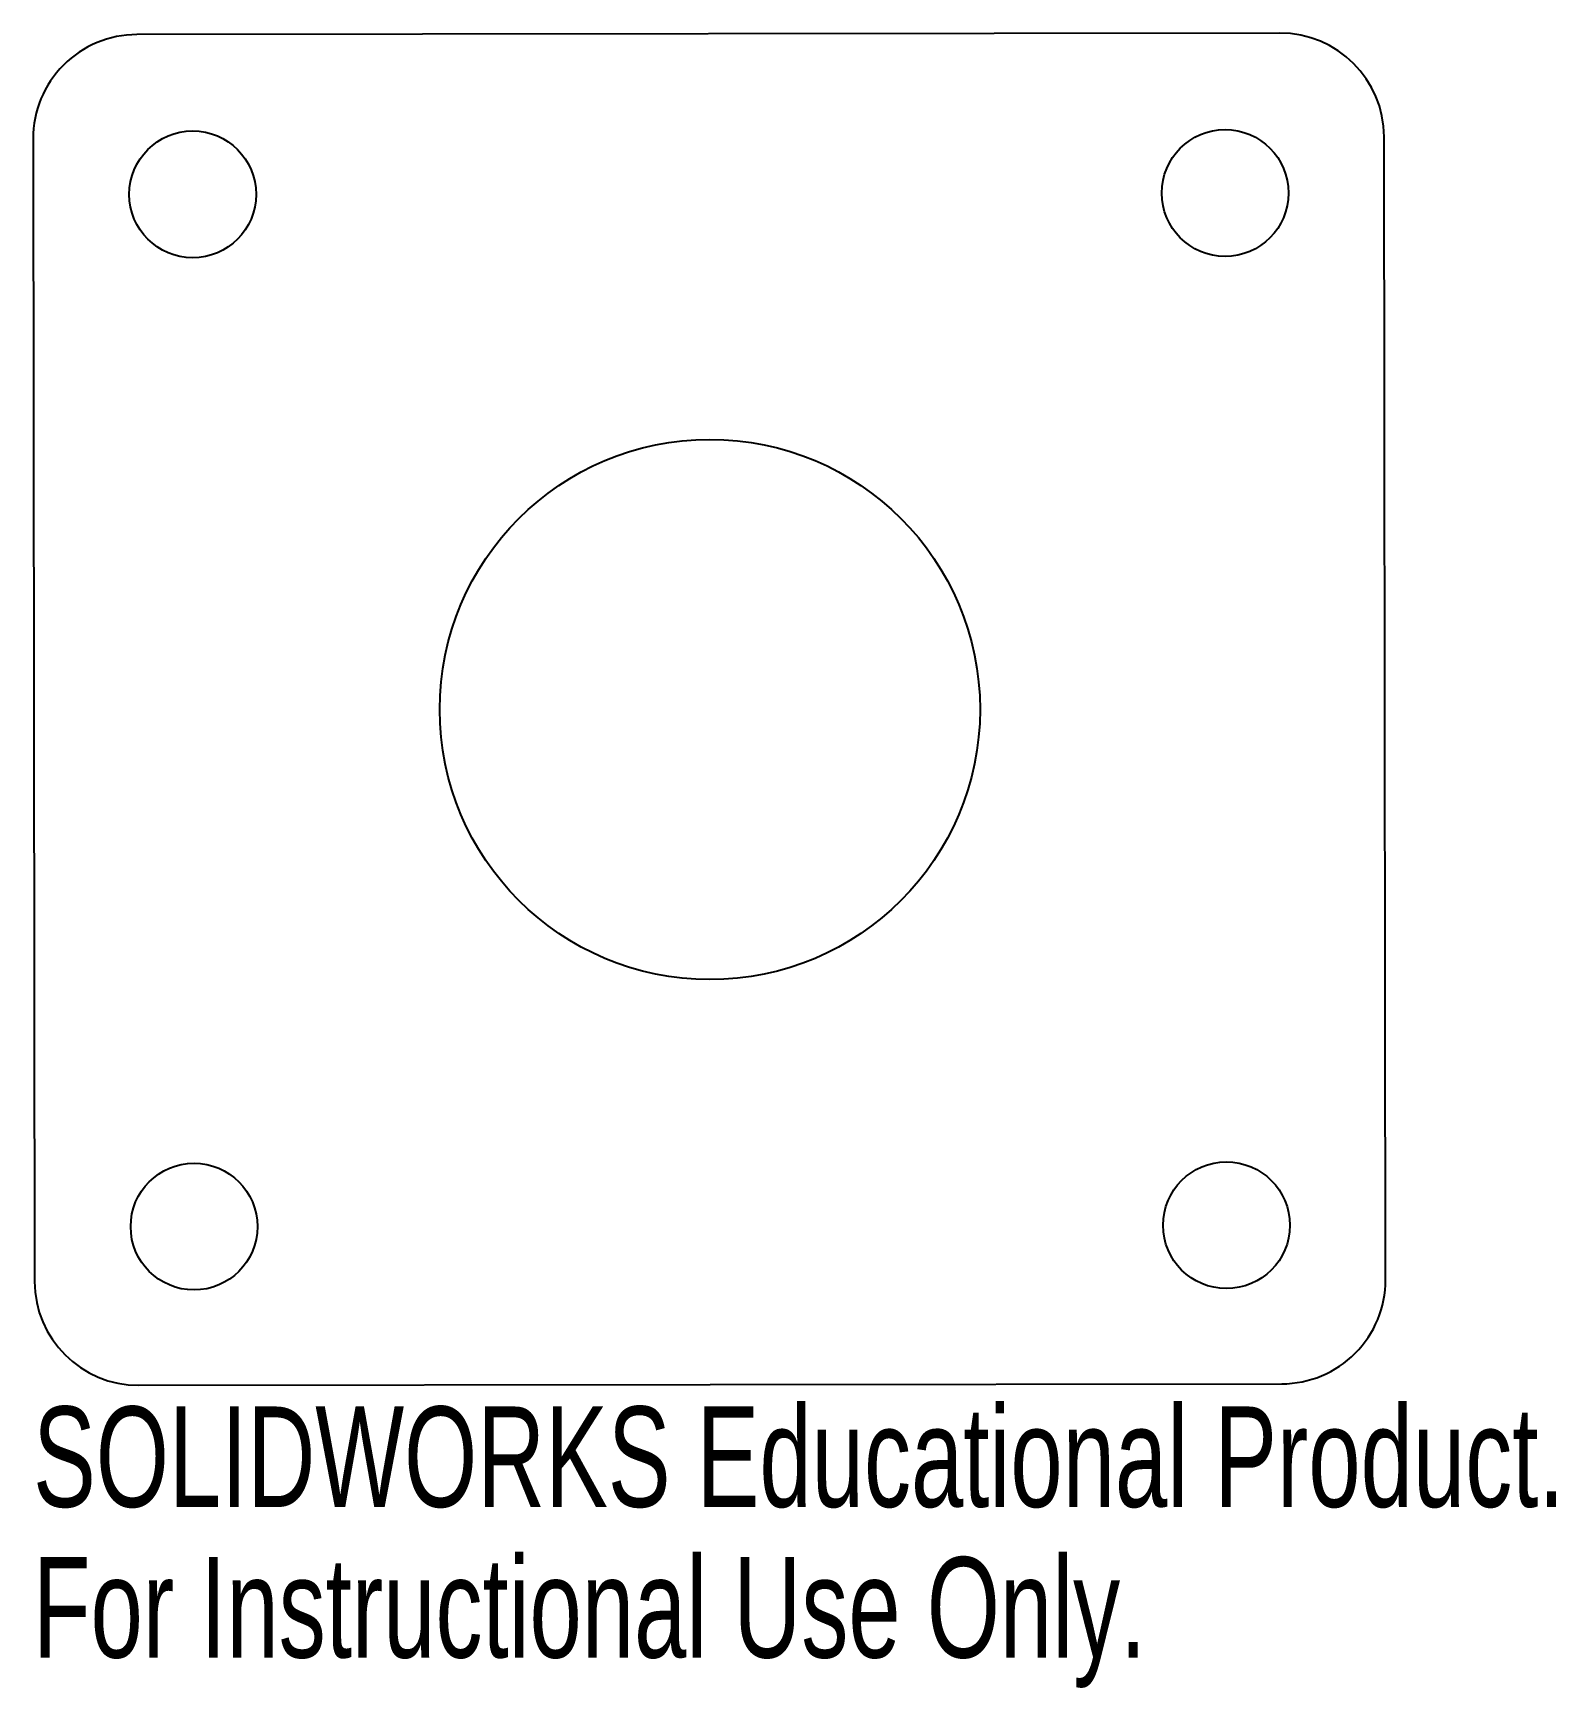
# Model space of a CAD drawing. Header units: millimetres. Extents: x -32.5 to 40.7, y -47.1 to 32.6.
import ezdxf

# ---------------------------------------------------------------- set-up
doc = ezdxf.new("R2010")
doc.units = ezdxf.units.MM
doc.styles.add('SLDTEXTSTYLE0', font='TXT', dxfattribs={"width": 0.7})

msp = doc.modelspace()

# ---------------------------------------------------------------- linework, layer by layer
at = {"color": 7, "linetype": 'Continuous', "lineweight": 25}
for p, q in [((27.444, 32.565), (-27.556, 32.493)), ((-32.549, 27.486), (-32.477, -27.514)), ((32.523, -27.429), (32.451, 27.571)), ((-27.47, -32.507), (27.53, -32.435))]:
    msp.add_line(p, q, dxfattribs=at)
for centre, radius in [((24.804, 24.869), 3.05), ((-24.869, 24.804), 3.05), ((0.013, 0.015), 13), ((-24.804, -24.869), 3.05), ((24.869, -24.804), 3.05)]:
    msp.add_circle(centre, radius, dxfattribs=at)
for centre, start, end in [((-27.549, 27.493), 90.07523, 180.07523), ((27.451, 27.565), 0.07523, 90.07523), ((-27.477, -27.507), 180.07523, 270.07523), ((27.523, -27.435), 270.07523, 0.07523)]:
    msp.add_arc(centre, 5, start, end, dxfattribs=at)

# ---------------------------------------------------------------- texts
at = {"color": 7, "linetype": 'Continuous', "char_height": 4.83362, "attachment_point": 1, "style": 'SLDTEXTSTYLE0'}
for s, insert in [('SOLIDWORKS Educational Product.', (-32.549, -33.527)), ('For Instructional Use Only.', (-32.549, -40.777))]:
    msp.add_mtext(s, dxfattribs=dict(at, insert=insert))

doc.saveas('drawing.dxf')
